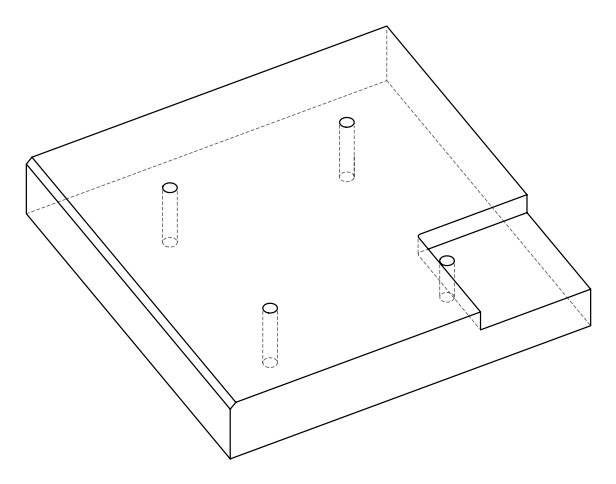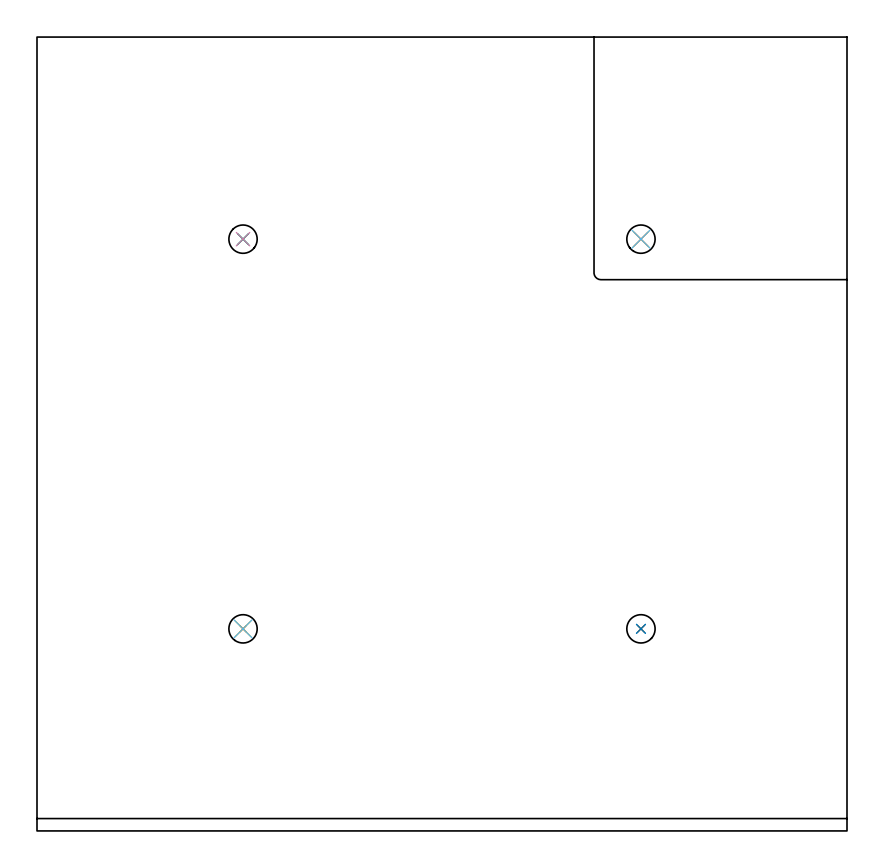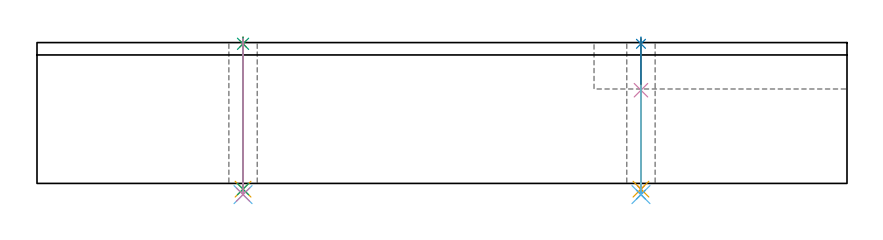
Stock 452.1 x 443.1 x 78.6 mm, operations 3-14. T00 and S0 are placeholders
(PLAN: 14 operations, 10 tool changes, 193.6 min)
(1 AREA_MILL | FG_CHAMFER_SURFACE | UGT0205_001 | 11.03 min | 10762 mm3)
(2 MILL_CORNER_NOTCH_RECTANGULAR | CORNER_NOTCH_RECTANGULAR | NXT0201_008 | Follow Part, ap 1.5, ae 75% | 179.92 min | 495086 mm3)
(3 SPOT_DRILL | STEP1HOLE | NXT0321_9005460120000 | 0.03 min | 13 mm3)
(4 SPOT_DRILL_1 | STEP1HOLE_1 | NXT0321_9005460120000 | 0.03 min | 3 mm3)
(5 SPOT_DRILL_2 | STEP1HOLE_2 | NXT0321_9005460120000 | 0.03 min | 3 mm3)
(6 SPOT_DRILL_3 | STEP1HOLE_3 | NXT0321_9005460120000 | 0.04 min | 3 mm3)
(7 DRILL_THROUGH_HOLE_INTO_CENTER | STEP1HOLE | NXT0301_065 | 0.34 min | 5426 mm3)
(8 DRILL_TO_ENLARGE_THROUGH_HOLE | STEP1HOLE | UGT0301_240 | 0.35 min | 9954 mm3)
(9 DRILL_THROUGH_HOLE_INTO_CENTER_1 | STEP1HOLE_1 | NXT0301_065 | 0.34 min | 5397 mm3)
(10 DRILL_TO_ENLARGE_THROUGH_HOLE_1 | STEP1HOLE_1 | UGT0301_240 | 0.35 min | 9952 mm3)
(11 DRILL_THROUGH_HOLE_INTO_CENTER_2 | STEP1HOLE_2 | NXT0301_065 | 0.34 min | 5427 mm3)
(12 DRILL_TO_ENLARGE_THROUGH_HOLE_2 | STEP1HOLE_2 | UGT0301_240 | 0.35 min | 9942 mm3)
(13 DRILL_THROUGH_HOLE_INTO_CENTER_3 | STEP1HOLE_3 | NXT0301_065 | 0.24 min | 3632 mm3)
(14 DRILL_TO_ENLARGE_THROUGH_HOLE_3 | STEP1HOLE_3 | UGT0301_240 | 0.25 min | 6680 mm3)
(TOOL UGT0205_001 | Chamfer Mill 20 x 3 x 45 deg. | D20 FL50 Z2)
(TOOL NXT0201_008 | ENDMILL 6mm [2P460-0600-NA 1630] | D6 FL26 Z6)
(TOOL NXT0321_9005460120000 | NC Spot Drill, 142deg, 12mm, Carbide, Uncoated | D12 PA142 FL30 Z2)
(TOOL NXT0301_065 | Carbide Drill 9.4mm [860.1-0940-075A1-MM 2214] | D9.4 PA140 FL98 Z2)
(TOOL UGT0301_240 | Twist Drill 15.8 mm | D15.8 PA118 FL120 Z2)
(OP 3 SPOT_DRILL)
G17 G21 G94 G90
T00 M6
G54
G17 G0 G90 X115. Y112.8 S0 M3
G43 Z88.6 H0
G94 G81 G98 Z77.92 F250. R81.6
G80
M5
M2
(OP 4 SPOT_DRILL_1)
G17 G21 G94 G90
T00 M6
G54
G17 G0 G90 X337.1 Y112.8 S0 M3
G43 Z88.6 H0
G94 G81 G98 Z77.92 F250. R81.6
G80
M5
M2
(OP 5 SPOT_DRILL_2)
G17 G21 G94 G90
T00 M6
G54
G17 G0 G90 X115. Y330.3 S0 M3
G43 Z88.6 H0
G94 G81 G98 Z77.92 F250. R81.6
G80
M5
M2
(OP 6 SPOT_DRILL_3)
G17 G21 G94 G90
T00 M6
G54
G17 G0 G90 X337.1 Y330.3 S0 M3
G43 Z88.6 H0
G94 G81 G98 Z52.02 F250. R55.7
G80
M5
M2
(OP 7 DRILL_THROUGH_HOLE_INTO_CENTER)
G17 G21 G94 G90
T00 M6
G54
G17 G0 G90 X115. Y112.8 S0 M3
G43 Z88.6 H1
G94 G73 G98 Z-3.211 F250. Q9.09 R80.6
G80
M5
M2
(OP 8 DRILL_TO_ENLARGE_THROUGH_HOLE)
G17 G21 G94 G90
T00 M6
G54
G17 G0 G90 X115. Y112.8 S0 M3
G43 Z88.6 H0
G94 G73 G98 Z-6.247 F250. Q14.141 R80.6
G80
M5
M2
(OP 9 DRILL_THROUGH_HOLE_INTO_CENTER_1)
G17 G21 G94 G90
T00 M6
G54
G17 G0 G90 X337.1 Y112.8 S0 M3
G43 Z88.6 H1
G94 G73 G98 Z-3.211 F250. Q9.09 R80.6
G80
M5
M2
(OP 10 DRILL_TO_ENLARGE_THROUGH_HOLE_1)
G17 G21 G94 G90
T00 M6
G54
G17 G0 G90 X337.1 Y112.8 S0 M3
G43 Z88.6 H0
G94 G73 G98 Z-6.247 F250. Q14.141 R80.6
G80
M5
M2
(OP 11 DRILL_THROUGH_HOLE_INTO_CENTER_2)
G17 G21 G94 G90
T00 M6
G54
G17 G0 G90 X115. Y330.3 S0 M3
G43 Z88.6 H1
G94 G73 G98 Z-3.211 F250. Q9.09 R80.6
G80
M5
M2
(OP 12 DRILL_TO_ENLARGE_THROUGH_HOLE_2)
G17 G21 G94 G90
T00 M6
G54
G17 G0 G90 X115. Y330.3 S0 M3
G43 Z88.6 H0
G94 G73 G98 Z-6.247 F250. Q14.141 R80.6
G80
M5
M2
(OP 13 DRILL_THROUGH_HOLE_INTO_CENTER_3)
G17 G21 G94 G90
T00 M6
G54
G17 G0 G90 X337.1 Y330.3 S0 M3
G43 Z88.6 H1
G94 G73 G98 Z-3.211 F250. Q9.318 R54.7
G80
M5
M2
(OP 14 DRILL_TO_ENLARGE_THROUGH_HOLE_3)
G17 G21 G94 G90
T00 M6
G54
G17 G0 G90 X337.1 Y330.3 S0 M3
G43 Z88.6 H0
G94 G73 G98 Z-6.247 F250. Q14.737 R54.7
G80
M5
M2
